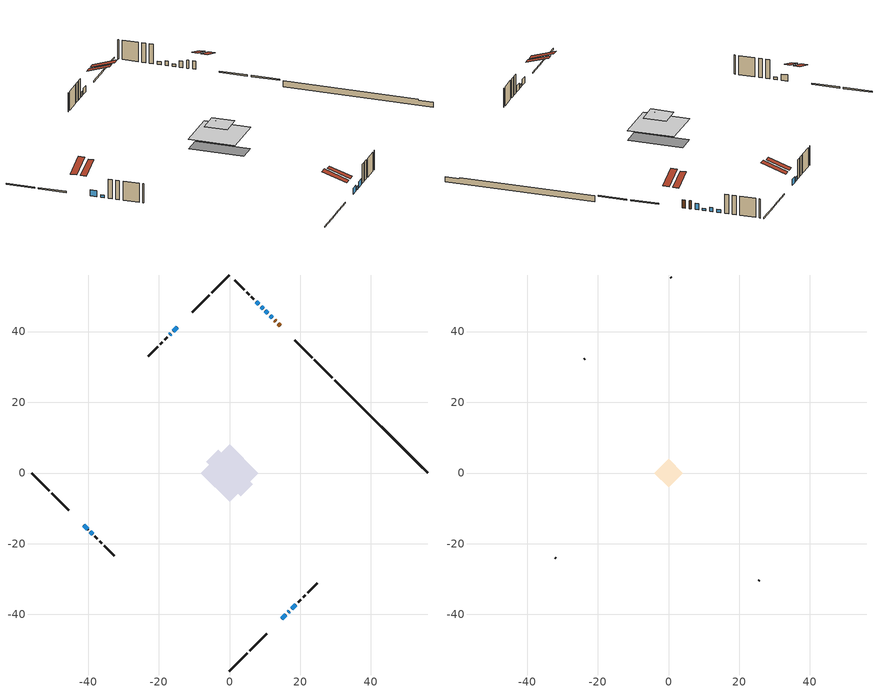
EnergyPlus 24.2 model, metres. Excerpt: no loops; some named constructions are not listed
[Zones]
conditioned space
 floor adiabatic (AdiabaticFloorConstruction): -8.14,0 0,8.14 8.14,0 0,-8.14 z3.05
 floor foundation (Slab1 construction): -6.57,3.14 -3.14,6.57 6.57,-3.14 3.14,-6.57 z-0.91
 wall outside (RimJoist1 construction): 0,-56.01 5.01,-50.99 / -56.01,0 -50.99,-5.01 / 0,56.01 -5.01,50.99 / 29.05,26.95 24.04,31.96 z0.61:0.91
 wall outside (RimJoist2 construction): 5.67,-50.34 10.6,-45.41 / -50.34,-5.67 -45.41,-10.6 / -5.67,50.34 -10.6,45.41 / 23.38,32.62 18.45,37.55 z0.61:0.91
 wall outside (AdiabaticWallConstruction 1): 14.29,41.71 13.78,42.22 / 13.13,42.88 12.74,43.26 z0.61:2.64
 wall outside (AdiabaticWallConstruction): -14.76,41.24 -15.91,40.09 / 14.76,-41.24 15.91,-40.09 z0.61:2.13; -41.24,-14.76 -40.02,-15.98 / 12.08,43.92 11.47,44.53 / 17.58,-38.43 18.8,-37.21 z0.61:2.19; 10.82,45.19 10.17,45.84 z0.61:1.17; -39.37,-16.64 -38.72,-17.29 z0.61:1.22; 16.57,-39.44 16.92,-39.08 z0.61:1.47; -16.57,39.44 -16.96,39.04 / 9.51,46.49 8.94,47.07 z0.61:1.68; 8.28,47.72 7.53,48.48 z0.61:1.37
 wall outside (Wall1 construction): 19.46,-36.55 20.14,-35.86 / -38.06,-17.94 -37.38,-18.63 / -17.62,38.38 -18.31,37.7 / 6.87,49.13 6.18,49.82 z0.61:5.49
 wall outside (Wall2 construction): 20.8,-35.21 21.45,-34.56 / -36.72,-19.28 -36.07,-19.93 / -18.96,37.04 -19.61,36.39 / 5.53,50.48 4.88,51.13 z0.61:5.49
 wall outside (Wall3 construction): 22.11,-33.9 24.89,-31.12 / -35.41,-20.59 -32.63,-23.37 / -20.27,35.74 -23.05,32.95 / 4.22,51.78 1.44,54.57 z0.61:5.49
 wall foundation (FoundationWall1 construction): 29.71,26.3,-0.91 29.71,26.3,0.61 53.38,2.63,0.61 53.38,2.63,0.32 56.01,0,0.32 56.01,0,-0.91
 window (WindowConstruction): -14.76,41.24 -15.91,40.09 z0.61:2.13
 window (WindowConstruction 5): -41.24,-14.76 -40.02,-15.98 z0.61:2.19
 window (WindowConstruction 6): 12.08,43.92 11.47,44.53 z0.61:2.19
 window (WindowConstruction 9): 10.82,45.19 10.17,45.83 z0.61:1.17
 window (WindowConstruction 10): -39.37,-16.64 -38.72,-17.28 z0.61:1.22
 window (WindowConstruction 1): 14.76,-41.24 15.91,-40.09 z0.61:2.13
 window (WindowConstruction 7): 16.57,-39.44 16.92,-39.08 z0.61:1.47
 window (WindowConstruction 8): -16.57,39.44 -16.96,39.04 z0.61:1.68
 window (WindowConstruction 2): 9.51,46.49 8.94,47.07 z0.61:1.68
 window (WindowConstruction 3): 8.28,47.72 7.53,48.48 z0.61:1.37
 window (WindowConstruction 4): 17.58,-38.43 18.8,-37.21 z0.61:2.19
 door (Door): 14.29,41.71 13.78,42.22 z0.61:2.64
 door (Door 1): 13.13,42.88 12.74,43.26 z0.61:2.64
 ceiling adiabatic (AdiabaticFloorConstruction): 0,-8.14 8.14,0 0,8.14 -8.14,0 z3.05
 roof outside (Roof2 construction): 14.1,-41.9,5.49 10.13,-37.93,7.36 9.09,-38.98,7.36 13.06,-42.95,5.49; -41.9,-14.1,5.49 -37.93,-10.13,7.36 -38.98,-9.09,7.36 -42.95,-13.06,5.49; -14.1,41.9,5.49 -10.13,37.93,7.36 -9.09,38.98,7.36 -13.06,42.95,5.49; 14.95,41.06,5.49 10.98,37.09,7.36 12.03,36.04,7.36 16,40.01,5.49
attic - vented
 floor to conditioned space (Floor1 construction Reversed): -4.02,0 0,4.02 4.02,0 0,-4.02 z5.49
 floor to conditioned space (Floor2 construction Reversed): -1.93,0 0,1.93 1.93,0 0,-1.93 z5.49
 wall outside (Wall4 construction): 25.54,-30.46 25.67,-30.34 / -31.98,-24.03 -31.85,-24.15 / -23.71,32.3 -23.83,32.17 / 0.78,55.22 0.66,55.35 z0.61:5.49
 roof outside (Roof1 construction): 12.4,-43.6,5.49 8.06,-39.26,7.53 6.91,-40.41,7.53 11.26,-44.75,5.49; -43.6,-12.4,5.49 -39.26,-8.06,7.53 -40.41,-6.91,7.53 -44.75,-11.26,5.49; -12.4,43.6,5.49 -8.06,39.26,7.53 -6.91,40.41,7.53 -11.26,44.75,5.49; 16.65,39.35,5.49 12.31,35.01,7.53 13.45,33.87,7.53 17.8,38.21,5.49
[Material] Roughness=Rough; Thermal Absorptance=0.9
Name | Thickness {m} | Conductivity {W/m-K} | Density {kg/m3} | Specific Heat {J/kg-K} | Solar Absorptance | Visible Absorptance
ceiling loosefill ins | 0.0846667 | 0.0480833 | 16.02 | 1046.75 | 0.7 | 0.7
ceiling stud and cavity | 0.1397 | 0.10237 | 65.682 | 1177.47 | 0.7 | 0.7
ceiling stud and cavity 1 | 0.1397 | 0.77024 | 65.682 | 1177.47 | 0.7 | 0.7
gypsum board | 0.0127 | 0.160291 | 801 | 837.4 | 0.6 | 0.6
[Construction]
Floor1 construction: ceiling stud and cavity, gypsum board
Floor2 construction: ceiling loosefill ins, ceiling stud and cavity 1, gypsum board
[EnergyManagementSystem:OutputVariable] Type of Data in Variable=Summed; Update Frequency=ZoneTimestep
Name | EMS Variable | EMS Program or Subroutine | Units
loads_htg_lighting_annual_outvar; Energy Management System Output Variable 24 | loads_htg_lighting | component_loads_program | J
loads_clg_roofs_annual_outvar; Energy Management System Output Variable 25 | loads_clg_roofs | component_loads_program | J
loads_clg_ceilings_annual_outvar; Energy Management System Output Variable 26 | loads_clg_ceilings | component_loads_program | J
loads_clg_walls_annual_outvar; Energy Management System Output Variable 27 | loads_clg_walls | component_loads_program | J
loads_clg_rim_joists_annual_outvar; Energy Management System Output Variable 28 | loads_clg_rim_joists | component_loads_program | J
loads_clg_foundation_walls_annual_outvar; Energy Management System Output Variable 29 | loads_clg_foundation_walls | component_loads_program | J
loads_clg_doors_annual_outvar; Energy Management System Output Variable 30 | loads_clg_doors | component_loads_program | J
loads_clg_windows_conduction_annual_outvar; Energy Management System Output Variable 31 | loads_clg_windows_conduction | component_loads_program | J
loads_clg_windows_solar_annual_outvar; Energy Management System Output Variable 32 | loads_clg_windows_solar | component_loads_program | J
loads_clg_skylights_conduction_annual_outvar; Energy Management System Output Variable 33 | loads_clg_skylights_conduction | component_loads_program | J
loads_clg_skylights_solar_annual_outvar; Energy Management System Output Variable 34 | loads_clg_skylights_solar | component_loads_program | J
loads_clg_floors_annual_outvar; Energy Management System Output Variable 35 | loads_clg_floors | component_loads_program | J
loads_clg_slabs_annual_outvar; Energy Management System Output Variable 36 | loads_clg_slabs | component_loads_program | J
loads_clg_internal_mass_annual_outvar; Energy Management System Output Variable 37 | loads_clg_internal_mass | component_loads_program | J
loads_clg_infil_annual_outvar; Energy Management System Output Variable 38 | loads_clg_infil | component_loads_program | J
loads_clg_natvent_annual_outvar; Energy Management System Output Variable 39 | loads_clg_natvent | component_loads_program | J
loads_clg_mechvent_annual_outvar; Energy Management System Output Variable 40 | loads_clg_mechvent | component_loads_program | J
loads_clg_whf_annual_outvar; Energy Management System Output Variable 41 | loads_clg_whf | component_loads_program | J
loads_clg_ducts_annual_outvar; Energy Management System Output Variable 42 | loads_clg_ducts | component_loads_program | J
loads_clg_intgains_annual_outvar; Energy Management System Output Variable 43 | loads_clg_intgains | component_loads_program | J
loads_clg_lighting_annual_outvar; Energy Management System Output Variable 44 | loads_clg_lighting | component_loads_program | J
loads_htg_tot_annual_outvar; Energy Management System Output Variable 1; Energy Management System Output Variable 45 | loads_htg_tot | total_loads_program | J
loads_clg_tot_annual_outvar; Energy Management System Output Variable 2; Energy Management System Output Variable 46 | loads_clg_tot | total_loads_program | J
Energy Management System Output Variable 3 | htg_unmet_hours | unmet_hours_program | hr
Energy Management System Output Variable 4 | clg_unmet_hours | unmet_hours_program | hr
Energy Management System Output Variable 5 | loads_htg_roofs | component_loads_program | J
Energy Management System Output Variable 6 | loads_htg_ceilings | component_loads_program | J
Energy Management System Output Variable 7 | loads_htg_walls | component_loads_program | J
Energy Management System Output Variable 8 | loads_htg_rim_joists | component_loads_program | J
Energy Management System Output Variable 9 | loads_htg_foundation_walls | component_loads_program | J
Energy Management System Output Variable 10 | loads_htg_doors | component_loads_program | J
Energy Management System Output Variable 11 | loads_htg_windows_conduction | component_loads_program | J
Energy Management System Output Variable 12 | loads_htg_windows_solar | component_loads_program | J
Energy Management System Output Variable 13 | loads_htg_skylights_conduction | component_loads_program | J
Energy Management System Output Variable 14 | loads_htg_skylights_solar | component_loads_program | J
Energy Management System Output Variable 15 | loads_htg_floors | component_loads_program | J
Energy Management System Output Variable 16 | loads_htg_slabs | component_loads_program | J
Energy Management System Output Variable 17 | loads_htg_internal_mass | component_loads_program | J
Energy Management System Output Variable 18 | loads_htg_infil | component_loads_program | J
Energy Management System Output Variable 19 | loads_htg_natvent | component_loads_program | J
Energy Management System Output Variable 20 | loads_htg_mechvent | component_loads_program | J
Energy Management System Output Variable 21 | loads_htg_whf | component_loads_program | J
Energy Management System Output Variable 22 | loads_htg_ducts | component_loads_program | J
Energy Management System Output Variable 23 | loads_htg_intgains | component_loads_program | J
[Schedule:Day:Interval]
interior lighting schedule day: No, 01:00, 0.108182, 04:00, 0.0901515, 05:00, 0.0991667, 06:00, 0.162273, 07:00, 0.270455, 08:00, 0.342576, 10:00, 0.369621, 11:00, 0.351591, 12:00, 0.333561, 13:00, 0.324545, 14:00, 0.31553, 15:00, 0.333561, 16:00, 0.369621, 17:00, 0.450758, 18:00, 0.585985, 19:00, 0.775303, 20:00, 0.955606, 21:00, 0.991667, 22:00, 0.712197, 23:00, 0.360606, 24:00, 0.162273
interior lighting schedule day 1: No, 01:00, 0.100909, 04:00, 0.0840909, 05:00, 0.0925, 06:00, 0.151364, 07:00, 0.252273, 08:00, 0.319545, 10:00, 0.344773, 11:00, 0.327955, 12:00, 0.311136, 13:00, 0.302727, 14:00, 0.294318, 15:00, 0.311136, 16:00, 0.344773, 17:00, 0.420455, 18:00, 0.546591, 19:00, 0.723182, 20:00, 0.891364, 21:00, 0.925, 22:00, 0.664318, 23:00, 0.336364, 24:00, 0.151364
interior lighting schedule day 2: No, 01:00, 0.0927273, 04:00, 0.0772727, 05:00, 0.085, 06:00, 0.139091, 07:00, 0.231818, 08:00, 0.293636, 10:00, 0.316818, 11:00, 0.301364, 12:00, 0.285909, 13:00, 0.278182, 14:00, 0.270455, 15:00, 0.285909, 16:00, 0.316818, 17:00, 0.386364, 18:00, 0.502273, 19:00, 0.664545, 20:00, 0.819091, 21:00, 0.85, 22:00, 0.610455, 23:00, 0.309091, 24:00, 0.139091
interior lighting schedule day 3: No, 01:00, 0.0845455, 04:00, 0.0704545, 05:00, 0.0775, 06:00, 0.126818, 07:00, 0.211364, 08:00, 0.267727, 10:00, 0.288864, 11:00, 0.274773, 12:00, 0.260682, 13:00, 0.253636, 14:00, 0.246591, 15:00, 0.260682, 16:00, 0.288864, 17:00, 0.352273, 18:00, 0.457955, 19:00, 0.605909, 20:00, 0.746818, 21:00, 0.775, 22:00, 0.556591, 23:00, 0.281818, 24:00, 0.126818
interior lighting schedule day 4: No, 01:00, 0.0763636, 04:00, 0.0636364, 05:00, 0.07, 06:00, 0.114545, 07:00, 0.190909, 08:00, 0.241818, 10:00, 0.260909, 11:00, 0.248182, 12:00, 0.235455, 13:00, 0.229091, 14:00, 0.222727, 15:00, 0.235455, 16:00, 0.260909, 17:00, 0.318182, 18:00, 0.413636, 19:00, 0.547273, 20:00, 0.674545, 21:00, 0.7, 22:00, 0.502727, 23:00, 0.254545, 24:00, 0.114545
interior lighting schedule day 5: No, 01:00, 0.0727273, 04:00, 0.0606061, 05:00, 0.0666667, 06:00, 0.109091, 07:00, 0.181818, 08:00, 0.230303, 10:00, 0.248485, 11:00, 0.236364, 12:00, 0.224242, 13:00, 0.218182, 14:00, 0.212121, 15:00, 0.224242, 16:00, 0.248485, 17:00, 0.30303, 18:00, 0.393939, 19:00, 0.521212, 20:00, 0.642424, 21:00, 0.666667, 22:00, 0.478788, 23:00, 0.242424, 24:00, 0.109091
interior lighting schedule day 6: No, 01:00, 0.0745455, 04:00, 0.0621212, 05:00, 0.0683333, 06:00, 0.111818, 07:00, 0.186364, 08:00, 0.236061, 10:00, 0.254697, 11:00, 0.242273, 12:00, 0.229848, 13:00, 0.223636, 14:00, 0.217424, 15:00, 0.229848, 16:00, 0.254697, 17:00, 0.310606, 18:00, 0.403788, 19:00, 0.534242, 20:00, 0.658485, 21:00, 0.683333, 22:00, 0.490758, 23:00, 0.248485, 24:00, 0.111818
interior lighting schedule day 7: No, 01:00, 0.08, 04:00, 0.0666667, 05:00, 0.0733333, 06:00, 0.12, 07:00, 0.2, 08:00, 0.253333, 10:00, 0.273333, 11:00, 0.26, 12:00, 0.246667, 13:00, 0.24, 14:00, 0.233333, 15:00, 0.246667, 16:00, 0.273333, 17:00, 0.333333, 18:00, 0.433333, 19:00, 0.573333, 20:00, 0.706667, 21:00, 0.733333, 22:00, 0.526667, 23:00, 0.266667, 24:00, 0.12
interior lighting schedule day 8: No, 01:00, 0.0890909, 04:00, 0.0742424, 05:00, 0.0816667, 06:00, 0.133636, 07:00, 0.222727, 08:00, 0.282121, 10:00, 0.304394, 11:00, 0.289545, 12:00, 0.274697, 13:00, 0.267273, 14:00, 0.259848, 15:00, 0.274697, 16:00, 0.304394, 17:00, 0.371212, 18:00, 0.482576, 19:00, 0.638485, 20:00, 0.78697, 21:00, 0.816667, 22:00, 0.586515, 23:00, 0.29697, 24:00, 0.133636
interior lighting schedule day 9: No, 01:00, 0.0972727, 04:00, 0.0810606, 05:00, 0.0891667, 06:00, 0.145909, 07:00, 0.243182, 08:00, 0.30803, 10:00, 0.332348, 11:00, 0.316136, 12:00, 0.299924, 13:00, 0.291818, 14:00, 0.283712, 15:00, 0.299924, 16:00, 0.332348, 17:00, 0.405303, 18:00, 0.526894, 19:00, 0.697121, 20:00, 0.859242, 21:00, 0.891667, 22:00, 0.640379, 23:00, 0.324242, 24:00, 0.145909
interior lighting schedule day 10: No, 01:00, 0.105455, 04:00, 0.0878788, 05:00, 0.0966667, 06:00, 0.158182, 07:00, 0.263636, 08:00, 0.333939, 10:00, 0.360303, 11:00, 0.342727, 12:00, 0.325152, 13:00, 0.316364, 14:00, 0.307576, 15:00, 0.325152, 16:00, 0.360303, 17:00, 0.439394, 18:00, 0.571212, 19:00, 0.755758, 20:00, 0.931515, 21:00, 0.966667, 22:00, 0.694242, 23:00, 0.351515, 24:00, 0.158182
interior lighting schedule day 11: No, 01:00, 0.109091, 04:00, 0.0909091, 05:00, 0.1, 06:00, 0.163636, 07:00, 0.272727, 08:00, 0.345455, 10:00, 0.372727, 11:00, 0.354545, 12:00, 0.336364, 13:00, 0.327273, 14:00, 0.318182, 15:00, 0.336364, 16:00, 0.372727, 17:00, 0.454545, 18:00, 0.590909, 19:00, 0.781818, 20:00, 0.963636, 21:00, 1, 22:00, 0.718182, 23:00, 0.363636, 24:00, 0.163636
interior lighting schedule default day; occupants schedule default day; clothes dryer schedule default day; cooking range schedule default day; mech vent bath fan 0 schedule default day; mech vent bath fan 1 schedule default day; misc plug loads schedule default day; general water use schedule default day; heating setpoint default day; cooling setpoint default day; clothes dryer exhaust 0 schedule default day; cooling season schedule day; cooling season schedule day 2; cooling season schedule default day; exterior lighting schedule default day; natural vent schedule default day: No, 24:00, 0
occupants schedule day: No, 05:00, 0.426829, 06:00, 0.719512, 07:00, 1, 08:00, 0.670732, 09:00, 0.329268, 14:00, 0.170732, 15:00, 0.231707, 16:00, 0.329268, 17:00, 0.5, 18:00, 0.670732, 19:00, 0.829268, 21:00, 1, 22:00, 0.853659, 23:00, 0.646341, 24:00, 0.426829
clothes dryer schedule day; clothes dryer exhaust 0 schedule day: No, 01:00, 0.123457, 02:00, 0.0740741, 03:00, 0.0493827, 04:00, 0.0246914, 05:00, 0.0493827, 06:00, 0.0740741, 07:00, 0.197531, 08:00, 0.395062, 09:00, 0.592593, 10:00, 0.839506, 11:00, 0.962963, 12:00, 1, 13:00, 0.91358, 14:00, 0.82716, 15:00, 0.716049, 16:00, 0.753086, 17:00, 0.679012, 18:00, 0.666667, 20:00, 0.62963, 21:00, 0.641975, 22:00, 0.666667, 23:00, 0.54321, 24:00, 0.296296
cooking range schedule day: No, 05:00, 0.0597015, 06:00, 0.11194, 07:00, 0.171642, 08:00, 0.291045, 11:00, 0.343284, 12:00, 0.402985, 13:00, 0.462687, 14:00, 0.343284, 15:00, 0.291045, 16:00, 0.402985, 17:00, 0.567164, 18:00, 1, 19:00, 0.850746, 20:00, 0.432836, 21:00, 0.291045, 22:00, 0.231343, 23:00, 0.171642, 24:00, 0.11194
mech vent bath fan 0 schedule day; mech vent bath fan 1 schedule day: No, 07:00, 0, 08:00, 1, 09:00, 0.2, 24:00, 0
misc plug loads schedule day: No, 06:00, 0.705882, 07:00, 0.745098, 08:00, 0.803922, 15:00, 0.823529, 16:00, 0.862745, 17:00, 0.921569, 18:00, 0.980392, 19:00, 1, 20:00, 0.980392, 21:00, 0.941176, 22:00, 0.862745, 23:00, 0.784314, 24:00, 0.72549
general water use schedule day: No, 01:00, 0.315068, 03:00, 0.287671, 04:00, 0.342466, 05:00, 0.369863, 06:00, 0.520548, 07:00, 0.60274, 08:00, 0.534247, 10:00, 0.506849, 11:00, 0.465753, 14:00, 0.479452, 15:00, 0.534247, 16:00, 0.589041, 17:00, 0.69863, 18:00, 0.876712, 19:00, 0.890411, 20:00, 0.986301, 21:00, 1, 22:00, 0.863014, 23:00, 0.616438, 24:00, 0.465753
heating setpoint day: No, 07:00, 18, 23:00, 21, 24:00, 18
cooling setpoint day: No, 24:00, 25
cooling season schedule day 1: No, 24:00, 1
exterior lighting schedule day: No, 01:00, 0.566667, 03:00, 0.524167, 05:00, 0.495833, 06:00, 0.5525, 07:00, 0.623333, 08:00, 0.580833, 09:00, 0.439167, 10:00, 0.354167, 12:00, 0.34, 13:00, 0.354167, 14:00, 0.396667, 15:00, 0.425, 16:00, 0.495833, 17:00, 0.623333, 18:00, 0.793333, 19:00, 0.906667, 20:00, 0.963333, 21:00, 0.991667, 22:00, 0.920833, 23:00, 0.793333, 24:00, 0.665833
exterior lighting schedule day 1: No, 01:00, 0.528571, 03:00, 0.488929, 05:00, 0.4625, 06:00, 0.515357, 07:00, 0.581429, 08:00, 0.541786, 09:00, 0.409643, 10:00, 0.330357, 12:00, 0.317143, 13:00, 0.330357, 14:00, 0.37, 15:00, 0.396429, 16:00, 0.4625, 17:00, 0.581429, 18:00, 0.74, 19:00, 0.845714, 20:00, 0.898571, 21:00, 0.925, 22:00, 0.858929, 23:00, 0.74, 24:00, 0.621071
exterior lighting schedule day 10: No, 01:00, 0.552381, 03:00, 0.510952, 05:00, 0.483333, 06:00, 0.538571, 07:00, 0.607619, 08:00, 0.56619, 09:00, 0.428095, 10:00, 0.345238, 12:00, 0.331429, 13:00, 0.345238, 14:00, 0.386667, 15:00, 0.414286, 16:00, 0.483333, 17:00, 0.607619, 18:00, 0.773333, 19:00, 0.88381, 20:00, 0.939048, 21:00, 0.966667, 22:00, 0.897619, 23:00, 0.773333, 24:00, 0.649048
exterior lighting schedule day 11: No, 01:00, 0.571429, 03:00, 0.528571, 05:00, 0.5, 06:00, 0.557143, 07:00, 0.628571, 08:00, 0.585714, 09:00, 0.442857, 10:00, 0.357143, 12:00, 0.342857, 13:00, 0.357143, 14:00, 0.4, 15:00, 0.428571, 16:00, 0.5, 17:00, 0.628571, 18:00, 0.8, 19:00, 0.914286, 20:00, 0.971429, 21:00, 1, 22:00, 0.928571, 23:00, 0.8, 24:00, 0.671429
exterior lighting schedule day 2: No, 01:00, 0.485714, 03:00, 0.449286, 05:00, 0.425, 06:00, 0.473571, 07:00, 0.534286, 08:00, 0.497857, 09:00, 0.376429, 10:00, 0.303571, 12:00, 0.291429, 13:00, 0.303571, 14:00, 0.34, 15:00, 0.364286, 16:00, 0.425, 17:00, 0.534286, 18:00, 0.68, 19:00, 0.777143, 20:00, 0.825714, 21:00, 0.85, 22:00, 0.789286, 23:00, 0.68, 24:00, 0.570714
exterior lighting schedule day 3: No, 01:00, 0.442857, 03:00, 0.409643, 05:00, 0.3875, 06:00, 0.431786, 07:00, 0.487143, 08:00, 0.453929, 09:00, 0.343214, 10:00, 0.276786, 12:00, 0.265714, 13:00, 0.276786, 14:00, 0.31, 15:00, 0.332143, 16:00, 0.3875, 17:00, 0.487143, 18:00, 0.62, 19:00, 0.708571, 20:00, 0.752857, 21:00, 0.775, 22:00, 0.719643, 23:00, 0.62, 24:00, 0.520357
exterior lighting schedule day 4: No, 01:00, 0.4, 03:00, 0.37, 05:00, 0.35, 06:00, 0.39, 07:00, 0.44, 08:00, 0.41, 09:00, 0.31, 10:00, 0.25, 12:00, 0.24, 13:00, 0.25, 14:00, 0.28, 15:00, 0.3, 16:00, 0.35, 17:00, 0.44, 18:00, 0.56, 19:00, 0.64, 20:00, 0.68, 21:00, 0.7, 22:00, 0.65, 23:00, 0.56, 24:00, 0.47
exterior lighting schedule day 5: No, 01:00, 0.380952, 03:00, 0.352381, 05:00, 0.333333, 06:00, 0.371429, 07:00, 0.419048, 08:00, 0.390476, 09:00, 0.295238, 10:00, 0.238095, 12:00, 0.228571, 13:00, 0.238095, 14:00, 0.266667, 15:00, 0.285714, 16:00, 0.333333, 17:00, 0.419048, 18:00, 0.533333, 19:00, 0.609524, 20:00, 0.647619, 21:00, 0.666667, 22:00, 0.619048, 23:00, 0.533333, 24:00, 0.447619
exterior lighting schedule day 6: No, 01:00, 0.390476, 03:00, 0.36119, 05:00, 0.341667, 06:00, 0.380714, 07:00, 0.429524, 08:00, 0.400238, 09:00, 0.302619, 10:00, 0.244048, 12:00, 0.234286, 13:00, 0.244048, 14:00, 0.273333, 15:00, 0.292857, 16:00, 0.341667, 17:00, 0.429524, 18:00, 0.546667, 19:00, 0.624762, 20:00, 0.66381, 21:00, 0.683333, 22:00, 0.634524, 23:00, 0.546667, 24:00, 0.45881
exterior lighting schedule day 7: No, 01:00, 0.419048, 03:00, 0.387619, 05:00, 0.366667, 06:00, 0.408571, 07:00, 0.460952, 08:00, 0.429524, 09:00, 0.324762, 10:00, 0.261905, 12:00, 0.251429, 13:00, 0.261905, 14:00, 0.293333, 15:00, 0.314286, 16:00, 0.366667, 17:00, 0.460952, 18:00, 0.586667, 19:00, 0.670476, 20:00, 0.712381, 21:00, 0.733333, 22:00, 0.680952, 23:00, 0.586667, 24:00, 0.492381
exterior lighting schedule day 8: No, 01:00, 0.466667, 03:00, 0.431667, 05:00, 0.408333, 06:00, 0.455, 07:00, 0.513333, 08:00, 0.478333, 09:00, 0.361667, 10:00, 0.291667, 12:00, 0.28, 13:00, 0.291667, 14:00, 0.326667, 15:00, 0.35, 16:00, 0.408333, 17:00, 0.513333, 18:00, 0.653333, 19:00, 0.746667, 20:00, 0.793333, 21:00, 0.816667, 22:00, 0.758333, 23:00, 0.653333, 24:00, 0.548333
exterior lighting schedule day 9: No, 01:00, 0.509524, 03:00, 0.47131, 05:00, 0.445833, 06:00, 0.496786, 07:00, 0.560476, 08:00, 0.522262, 09:00, 0.394881, 10:00, 0.318452, 12:00, 0.305714, 13:00, 0.318452, 14:00, 0.356667, 15:00, 0.382143, 16:00, 0.445833, 17:00, 0.560476, 18:00, 0.713333, 19:00, 0.815238, 20:00, 0.86619, 21:00, 0.891667, 22:00, 0.827976, 23:00, 0.713333, 24:00, 0.59869
[Schedule:Week:Daily]
heating setpoint Week Rule - Jan1-Dec31: heating setpoint day, heating setpoint day, heating setpoint day, heating setpoint day, heating setpoint day, heating setpoint day, heating setpoint day, heating setpoint default day, heating setpoint default day, heating setpoint default day, heating setpoint default day, heating setpoint default day
cooling setpoint Week Rule - Jan1-Dec31: cooling setpoint day, cooling setpoint day, cooling setpoint day, cooling setpoint day, cooling setpoint day, cooling setpoint day, cooling setpoint day, cooling setpoint default day, cooling setpoint default day, cooling setpoint default day, cooling setpoint default day, cooling setpoint default day
clothes dryer exhaust 0 schedule Week Rule - Jan1-Dec31: clothes dryer exhaust 0 schedule day, clothes dryer exhaust 0 schedule day, clothes dryer exhaust 0 schedule day, clothes dryer exhaust 0 schedule day, clothes dryer exhaust 0 schedule day, clothes dryer exhaust 0 schedule day, clothes dryer exhaust 0 schedule day, clothes dryer exhaust 0 schedule default day, clothes dryer exhaust 0 schedule default day, clothes dryer exhaust 0 schedule default day, clothes dryer exhaust 0 schedule default day, clothes dryer exhaust 0 schedule default day
cooling season schedule Week Rule - Jan1-May26: cooling season schedule day, cooling season schedule day, cooling season schedule day, cooling season schedule day, cooling season schedule day, cooling season schedule day, cooling season schedule day, cooling season schedule default day, cooling season schedule default day, cooling season schedule default day, cooling season schedule default day, cooling season schedule default day
cooling season schedule Week Rule - May27-Jun2: cooling season schedule day, cooling season schedule day, cooling season schedule day, cooling season schedule day, cooling season schedule day, cooling season schedule day 1, cooling season schedule day 1, cooling season schedule default day, cooling season schedule default day, cooling season schedule default day, cooling season schedule default day, cooling season schedule default day
cooling season schedule Week Rule - Jun3-Aug25: cooling season schedule day 1, cooling season schedule day 1, cooling season schedule day 1, cooling season schedule day 1, cooling season schedule day 1, cooling season schedule day 1, cooling season schedule day 1, cooling season schedule default day, cooling season schedule default day, cooling season schedule default day, cooling season schedule default day, cooling season schedule default day
cooling season schedule Week Rule - Aug26-Sep1: cooling season schedule day 1, cooling season schedule day 1, cooling season schedule day 1, cooling season schedule day 1, cooling season schedule day 1, cooling season schedule day 1, cooling season schedule day 2, cooling season schedule default day, cooling season schedule default day, cooling season schedule default day, cooling season schedule default day, cooling season schedule default day
cooling season schedule Week Rule - Sep2-Dec31: cooling season schedule day 2, cooling season schedule day 2, cooling season schedule day 2, cooling season schedule day 2, cooling season schedule day 2, cooling season schedule day 2, cooling season schedule day 2, cooling season schedule default day, cooling season schedule default day, cooling season schedule default day, cooling season schedule default day, cooling season schedule default day
exterior lighting schedule Week Rule - Jun3-Jun30: exterior lighting schedule day 5, exterior lighting schedule day 5, exterior lighting schedule day 5, exterior lighting schedule day 5, exterior lighting schedule day 5, exterior lighting schedule day 5, exterior lighting schedule day 5, exterior lighting schedule default day, exterior lighting schedule default day, exterior lighting schedule default day, exterior lighting schedule default day, exterior lighting schedule default day
exterior lighting schedule Week Rule - Jul1-Jul28: exterior lighting schedule day 6, exterior lighting schedule day 6, exterior lighting schedule day 6, exterior lighting schedule day 6, exterior lighting schedule day 6, exterior lighting schedule day 6, exterior lighting schedule day 6, exterior lighting schedule default day, exterior lighting schedule default day, exterior lighting schedule default day, exterior lighting schedule default day, exterior lighting schedule default day
exterior lighting schedule Week Rule - Jul29-Aug4: exterior lighting schedule day 6, exterior lighting schedule day 6, exterior lighting schedule day 6, exterior lighting schedule day 7, exterior lighting schedule day 7, exterior lighting schedule day 7, exterior lighting schedule day 7, exterior lighting schedule default day, exterior lighting schedule default day, exterior lighting schedule default day, exterior lighting schedule default day, exterior lighting schedule default day
exterior lighting schedule Week Rule - Aug5-Aug25: exterior lighting schedule day 7, exterior lighting schedule day 7, exterior lighting schedule day 7, exterior lighting schedule day 7, exterior lighting schedule day 7, exterior lighting schedule day 7, exterior lighting schedule day 7, exterior lighting schedule default day, exterior lighting schedule default day, exterior lighting schedule default day, exterior lighting schedule default day, exterior lighting schedule default day
exterior lighting schedule Week Rule - Aug26-Sep1: exterior lighting schedule day 7, exterior lighting schedule day 7, exterior lighting schedule day 7, exterior lighting schedule day 7, exterior lighting schedule day 7, exterior lighting schedule day 7, exterior lighting schedule day 8, exterior lighting schedule default day, exterior lighting schedule default day, exterior lighting schedule default day, exterior lighting schedule default day, exterior lighting schedule default day
exterior lighting schedule Week Rule - Sep2-Sep29: exterior lighting schedule day 8, exterior lighting schedule day 8, exterior lighting schedule day 8, exterior lighting schedule day 8, exterior lighting schedule day 8, exterior lighting schedule day 8, exterior lighting schedule day 8, exterior lighting schedule default day, exterior lighting schedule default day, exterior lighting schedule default day, exterior lighting schedule default day, exterior lighting schedule default day
exterior lighting schedule Week Rule - Sep30-Oct6: exterior lighting schedule day 8, exterior lighting schedule day 9, exterior lighting schedule day 9, exterior lighting schedule day 9, exterior lighting schedule day 9, exterior lighting schedule day 9, exterior lighting schedule day 9, exterior lighting schedule default day, exterior lighting schedule default day, exterior lighting schedule default day, exterior lighting schedule default day, exterior lighting schedule default day
exterior lighting schedule Week Rule - Oct7-Oct27: exterior lighting schedule day 9, exterior lighting schedule day 9, exterior lighting schedule day 9, exterior lighting schedule day 9, exterior lighting schedule day 9, exterior lighting schedule day 9, exterior lighting schedule day 9, exterior lighting schedule default day, exterior lighting schedule default day, exterior lighting schedule default day, exterior lighting schedule default day, exterior lighting schedule default day
exterior lighting schedule Week Rule - Oct28-Nov3: exterior lighting schedule day 9, exterior lighting schedule day 9, exterior lighting schedule day 9, exterior lighting schedule day 9, exterior lighting schedule day 10, exterior lighting schedule day 10, exterior lighting schedule day 10, exterior lighting schedule default day, exterior lighting schedule default day, exterior lighting schedule default day, exterior lighting schedule default day, exterior lighting schedule default day
exterior lighting schedule Week Rule - Nov4-Nov24: exterior lighting schedule day 10, exterior lighting schedule day 10, exterior lighting schedule day 10, exterior lighting schedule day 10, exterior lighting schedule day 10, exterior lighting schedule day 10, exterior lighting schedule day 10, exterior lighting schedule default day, exterior lighting schedule default day, exterior lighting schedule default day, exterior lighting schedule default day, exterior lighting schedule default day
exterior lighting schedule Week Rule - Nov25-Dec1: exterior lighting schedule day 10, exterior lighting schedule day 10, exterior lighting schedule day 10, exterior lighting schedule day 10, exterior lighting schedule day 10, exterior lighting schedule day 10, exterior lighting schedule day 11, exterior lighting schedule default day, exterior lighting schedule default day, exterior lighting schedule default day, exterior lighting schedule default day, exterior lighting schedule default day
exterior lighting schedule Week Rule - Dec2-Dec31: exterior lighting schedule day 11, exterior lighting schedule day 11, exterior lighting schedule day 11, exterior lighting schedule day 11, exterior lighting schedule day 11, exterior lighting schedule day 11, exterior lighting schedule day 11, exterior lighting schedule default day, exterior lighting schedule default day, exterior lighting schedule default day, exterior lighting schedule default day, exterior lighting schedule default day
natural vent schedule Week Rule - Jan1-Dec31: natural vent schedule default day, natural vent schedule default day, natural vent schedule default day, natural vent schedule default day, natural vent schedule default day, natural vent schedule default day, natural vent schedule default day, natural vent schedule default day, natural vent schedule default day, natural vent schedule default day, natural vent schedule default day, natural vent schedule default day
[Schedule:Year]
heating setpoint: heating setpoint Week Rule - Jan1-Dec31, 1, 1, 12, 31
cooling setpoint: cooling setpoint Week Rule - Jan1-Dec31, 1, 1, 12, 31
clothes dryer exhaust 0 schedule: clothes dryer exhaust 0 schedule Week Rule - Jan1-Dec31, 1, 1, 12, 31
cooling season schedule: cooling season schedule Week Rule - Jan1-May26, 1, 1, 5, 26, cooling season schedule Week Rule - May27-Jun2, 5, 27, 6, 2, cooling season schedule Week Rule - Jun3-Aug25, 6, 3, 8, 25, cooling season schedule Week Rule - Aug26-Sep1, 8, 26, 9, 1, cooling season schedule Week Rule - Sep2-Dec31, 9, 2, 12, 31
natural vent schedule: natural vent schedule Week Rule - Jan1-Dec31, 1, 1, 12, 31
